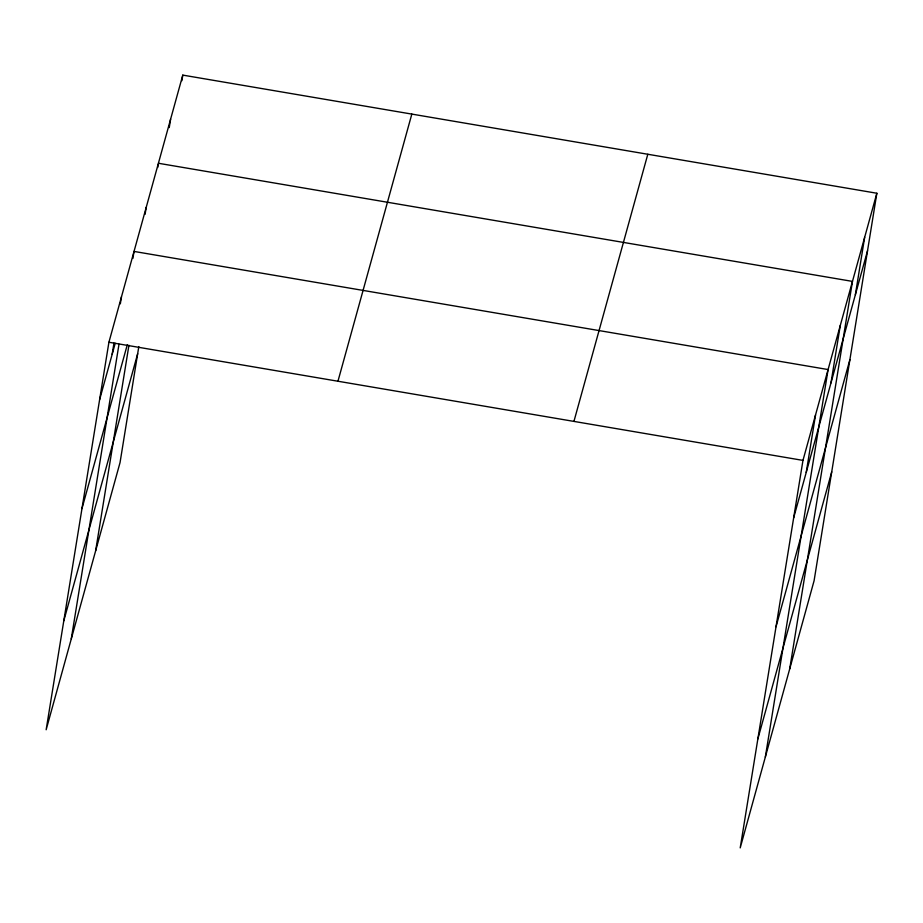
<?xml version="1.0" encoding="UTF-8"?>
<svg xmlns="http://www.w3.org/2000/svg" width="923" height="923" viewBox="0 0 923 923"><rect width="100%" height="100%" fill="white"/><g stroke="black" fill="none" stroke-linecap="round" stroke-linejoin="round"><path stroke-width="1.38" d="M876.85 193.242L802.964 460.392L740.211 847.891L814.086 580.752L876.85 193.242L182.789 75.109L108.914 342.248L46.15 729.758L120.036 462.608L138.819 346.587M112.168 354.27L113.979 343.068M120.336 303.84L121.467 296.837M71.267 638.924L118.998 344.221M132.9 258.428L134.031 251.425L828.093 369.558L765.329 757.068M145.084 214.344L146.226 207.34M95.646 550.766L128.932 345.248M157.729 167.467L158.191 164.663M169.244 127.593L170.605 119.182M181.889 80.705L182.789 75.109M806.229 472.414L815.528 414.969M830.977 382.918L840.276 325.484M789.707 668.91L852.471 281.4L158.41 163.267M855.356 294.76L864.655 237.326M99.615 399.694L115.213 343.264M81.962 508.608L127.282 344.775M63.791 620.833L137.677 353.694M337.956 381.234L411.831 114.094M573.933 421.407L647.808 154.256M793.665 517.826L867.551 250.687M776.024 626.752L849.91 359.612M757.852 738.977L831.727 471.826M108.914 342.248L802.964 460.392"/></g></svg>
